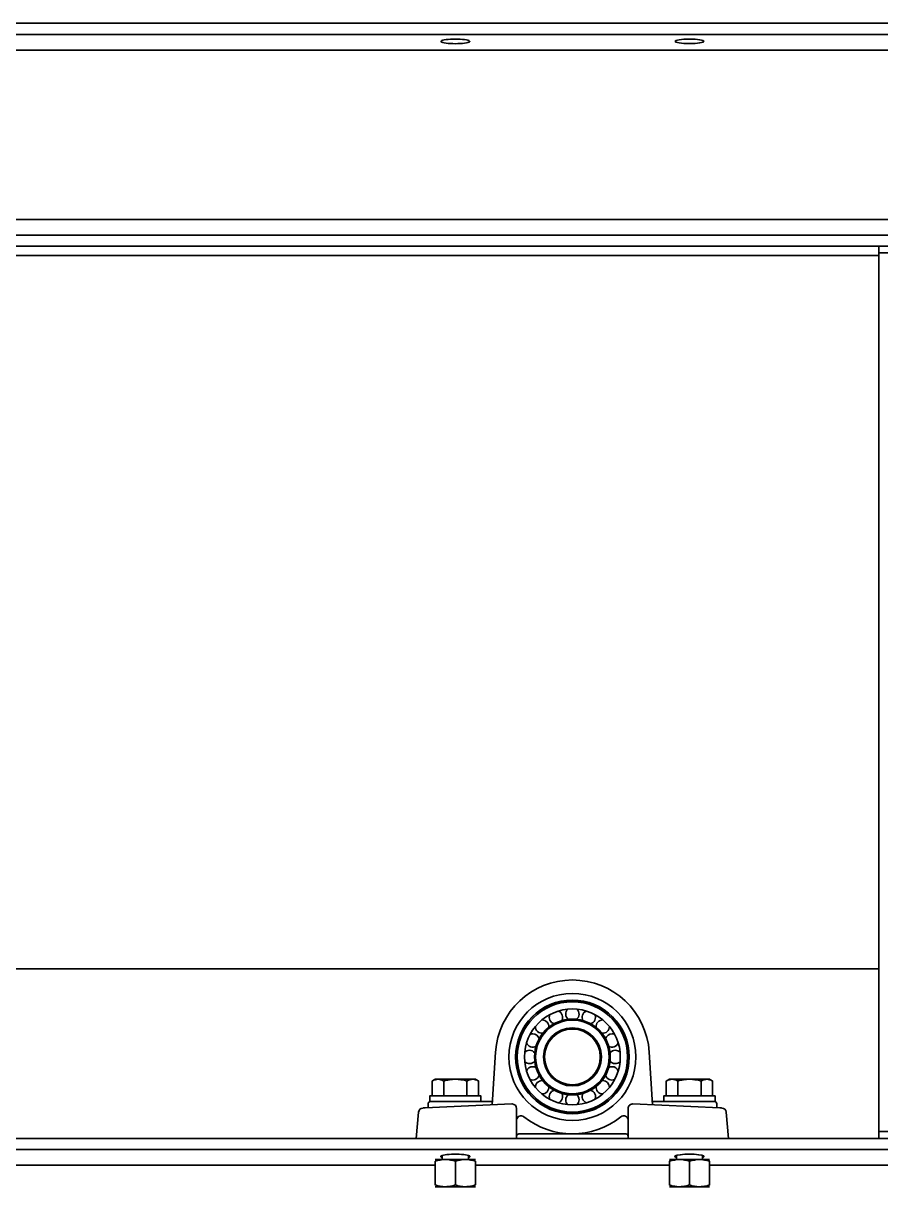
# Model space of a CAD drawing. Header units: millimetres. Extents: x -8400 to 8400, y -5940 to 5940.
# Drawn here: x -3105 to -2721, y 3919 to 4441 of the extents above; entities that cross this region are included whole.
import ezdxf

# ---------------------------------------------------------------- set-up
doc = ezdxf.new("R2010")
doc.units = ezdxf.units.MM
doc.layers.add('粗实线层', color=7, linetype='Continuous', lineweight=35)

msp = doc.modelspace()

# ---------------------------------------------------------------- linework, layer by layer
at = {"layer": '粗实线层', "linetype": 'Continuous', "lineweight": 35}
for points in [[(-1771.342, 4438.337), (-1771.342, 4440.77), (-5571.342, 4440.77), (-5571.342, 4438.337)], [(-1771.342, 4435.771), (-5571.342, 4435.771)], [(-5528.295, 4428.77), (-1814.389, 4428.77)], [(-2704.895, 4352.771), (-3642.842, 4352.771)], [(-5571.342, 4345.771), (-1771.342, 4345.771)], [(-5571.342, 4343.204), (-5571.342, 4340.771), (-1771.342, 4340.771), (-1771.342, 4343.204)], [(-2721.333, 4336.707), (-3611.342, 4336.707), (-3611.342, 4315.767)], [(-2721.342, 3943.771), (-2721.342, 3943.872), (-2721.342, 3944.173), (-2721.342, 3944.649), (-2721.342, 3945.271), (-2721.342, 3945.994), (-2721.342, 3946.77), (-2721.342, 4334.77), (-2721.342, 4335.547), (-2721.342, 4336.271), (-2721.342, 4336.892), (-2721.342, 4337.369), (-2721.342, 4337.668), (-2721.342, 4337.77)], [(-3591.326, 4016.707), (-2721.333, 4016.707)], [(-2921.734, 3959.771), (-2921.734, 3966.466), (-2921.094, 3966.8), (-2920.449, 3967.054), (-2920.123, 3967.147), (-2919.796, 3967.215), (-2919.467, 3967.256), (-2919.136, 3967.27), (-2919.053, 3967.269), (-2918.97, 3967.267), (-2918.929, 3967.265), (-2918.888, 3967.263), (-2918.846, 3967.259), (-2918.805, 3967.256), (-2918.64, 3967.239), (-2918.475, 3967.215), (-2918.148, 3967.146), (-2917.822, 3967.053), (-2917.177, 3966.799), (-2916.538, 3966.466), (-2916.538, 3959.771)], [(-2900.95, 3966.466), (-2902.342, 3967.27), (-2902.479, 3967.27), (-2902.885, 3967.27), (-2903.548, 3967.27), (-2904.448, 3967.27), (-2905.557, 3967.27), (-2906.842, 3967.27), (-2908.264, 3967.27), (-2909.779, 3967.27), (-2911.342, 3967.27), (-2912.905, 3967.27), (-2914.42, 3967.27), (-2915.842, 3967.27), (-2917.127, 3967.27), (-2918.236, 3967.27), (-2919.136, 3967.27), (-2919.799, 3967.27), (-2920.205, 3967.27), (-2920.342, 3967.27), (-2921.734, 3966.466)], [(-2916.538, 3966.466), (-2915.901, 3966.642), (-2915.258, 3966.8), (-2915.096, 3966.837), (-2914.934, 3966.872), (-2914.772, 3966.906), (-2914.61, 3966.939), (-2914.285, 3967), (-2913.96, 3967.055), (-2913.308, 3967.148), (-2912.655, 3967.215), (-2911.999, 3967.257), (-2911.342, 3967.27), (-2910.682, 3967.256), (-2910.02, 3967.215), (-2909.937, 3967.207), (-2909.854, 3967.2), (-2909.771, 3967.192), (-2909.689, 3967.184), (-2909.524, 3967.166), (-2909.359, 3967.146), (-2909.031, 3967.102), (-2908.705, 3967.052), (-2908.057, 3966.935), (-2907.415, 3966.797), (-2906.778, 3966.64), (-2906.146, 3966.466), (-2906.146, 3959.771)], [(-2906.146, 3966.466), (-2905.506, 3966.8), (-2904.86, 3967.054), (-2904.535, 3967.147), (-2904.208, 3967.215), (-2903.879, 3967.256), (-2903.548, 3967.27), (-2903.465, 3967.269), (-2903.382, 3967.267), (-2903.341, 3967.265), (-2903.299, 3967.263), (-2903.258, 3967.259), (-2903.216, 3967.256), (-2903.051, 3967.239), (-2902.887, 3967.215), (-2902.559, 3967.146), (-2902.234, 3967.053), (-2901.588, 3966.799), (-2900.95, 3966.466), (-2900.95, 3959.771)], [(-2816.734, 3966.466), (-2815.342, 3967.27), (-2815.205, 3967.27), (-2814.799, 3967.27), (-2814.136, 3967.27), (-2814.467, 3967.256), (-2814.796, 3967.215), (-2815.123, 3967.147), (-2815.449, 3967.054), (-2816.094, 3966.8), (-2816.734, 3966.466), (-2816.734, 3959.771)], [(-2795.95, 3959.771), (-2795.95, 3966.466), (-2796.588, 3966.799), (-2797.234, 3967.053), (-2797.559, 3967.146), (-2797.887, 3967.215), (-2798.051, 3967.239), (-2798.216, 3967.256), (-2798.258, 3967.259), (-2798.299, 3967.263), (-2798.341, 3967.265), (-2798.382, 3967.267), (-2798.465, 3967.269), (-2798.548, 3967.27), (-2799.448, 3967.27), (-2800.557, 3967.27), (-2801.842, 3967.27), (-2803.264, 3967.27), (-2804.779, 3967.27), (-2806.342, 3967.27), (-2807.905, 3967.27), (-2809.42, 3967.27), (-2810.842, 3967.27), (-2812.127, 3967.27), (-2813.236, 3967.27), (-2814.136, 3967.27), (-2814.053, 3967.269), (-2813.971, 3967.267), (-2813.929, 3967.265), (-2813.888, 3967.263), (-2813.846, 3967.259), (-2813.805, 3967.256), (-2813.64, 3967.239), (-2813.475, 3967.215), (-2813.147, 3967.146), (-2812.822, 3967.053), (-2812.177, 3966.799), (-2811.538, 3966.466), (-2811.538, 3959.771)], [(-2811.538, 3966.466), (-2810.901, 3966.642), (-2810.258, 3966.8), (-2810.096, 3966.837), (-2809.934, 3966.872), (-2809.772, 3966.906), (-2809.61, 3966.939), (-2809.285, 3967), (-2808.96, 3967.055), (-2808.308, 3967.148), (-2807.655, 3967.215), (-2806.999, 3967.257), (-2806.342, 3967.27), (-2805.682, 3967.256), (-2805.02, 3967.215), (-2804.937, 3967.207), (-2804.854, 3967.2), (-2804.771, 3967.192), (-2804.689, 3967.184), (-2804.524, 3967.166), (-2804.359, 3967.146), (-2804.031, 3967.102), (-2803.705, 3967.052), (-2803.057, 3966.935), (-2802.415, 3966.797), (-2801.778, 3966.64), (-2801.146, 3966.466)], [(-2795.95, 3966.466), (-2797.342, 3967.27), (-2797.479, 3967.27), (-2797.885, 3967.27), (-2798.548, 3967.27), (-2798.879, 3967.256), (-2799.207, 3967.215), (-2799.535, 3967.147), (-2799.86, 3967.054), (-2800.506, 3966.8), (-2801.146, 3966.466), (-2801.146, 3959.771)], [(-2894.661, 3957.27), (-2903.154, 3957.27), (-2904.352, 3957.27), (-2905.684, 3957.27), (-2907.126, 3957.27), (-2908.649, 3957.27), (-2910.224, 3957.27), (-2911.821, 3957.27), (-2913.409, 3957.27), (-2914.956, 3957.27), (-2916.434, 3957.27), (-2917.814, 3957.27), (-2919.068, 3957.27), (-2920.174, 3957.27), (-2921.109, 3957.27), (-2921.856, 3957.27), (-2922.4, 3957.27), (-2922.731, 3957.27), (-2922.842, 3957.27), (-2922.842, 3959.771), (-2922.735, 3959.771), (-2922.415, 3959.771), (-2921.89, 3959.771), (-2921.168, 3959.771), (-2920.263, 3959.771), (-2919.191, 3959.771), (-2917.974, 3959.771), (-2916.633, 3959.771), (-2915.193, 3959.771), (-2913.682, 3959.771), (-2912.127, 3959.771), (-2910.557, 3959.771), (-2909.002, 3959.771), (-2907.491, 3959.771), (-2906.051, 3959.771), (-2904.71, 3959.771), (-2903.493, 3959.771), (-2902.421, 3959.771), (-2901.516, 3959.771), (-2900.794, 3959.771), (-2900.268, 3959.771), (-2899.949, 3959.771), (-2899.842, 3959.771), (-2899.842, 3957.27)], [(-2861.842, 3960.537), (-2861.842, 3960.535)], [(-2861.681, 3960.509), (-2861.442, 3960.271), (-2861.337, 3960.271), (-2861.029, 3960.271), (-2860.545, 3960.271), (-2859.922, 3960.271), (-2859.212, 3960.271), (-2858.472, 3960.271), (-2857.762, 3960.271), (-2857.139, 3960.271), (-2856.655, 3960.271), (-2856.347, 3960.271), (-2856.242, 3960.271), (-2856.003, 3960.509)], [(-2855.842, 3960.535), (-2855.842, 3960.536), (-2855.842, 3960.537)], [(-2823.023, 3957.27), (-2814.53, 3957.27), (-2813.332, 3957.27), (-2811.999, 3957.27), (-2810.558, 3957.27), (-2809.034, 3957.27), (-2807.459, 3957.27), (-2805.863, 3957.27), (-2804.275, 3957.27), (-2802.727, 3957.27), (-2801.25, 3957.27), (-2799.87, 3957.27), (-2798.615, 3957.27), (-2797.51, 3957.27), (-2796.574, 3957.27), (-2795.827, 3957.27), (-2795.283, 3957.27), (-2794.953, 3957.27), (-2794.842, 3957.27), (-2794.842, 3959.771), (-2794.949, 3959.771), (-2795.268, 3959.771), (-2795.794, 3959.771), (-2796.516, 3959.771), (-2797.421, 3959.771), (-2798.492, 3959.771), (-2799.71, 3959.771), (-2801.051, 3959.771), (-2802.491, 3959.771), (-2804.002, 3959.771), (-2805.557, 3959.771), (-2807.127, 3959.771), (-2808.682, 3959.771), (-2810.193, 3959.771), (-2811.633, 3959.771), (-2812.974, 3959.771), (-2814.191, 3959.771), (-2815.262, 3959.771), (-2816.168, 3959.771), (-2816.89, 3959.771), (-2817.415, 3959.771), (-2817.735, 3959.771), (-2817.842, 3959.771), (-2817.842, 3957.27)], [(-2924.901, 3954.413), (-2885.932, 3956.168)], [(-2894.661, 3957.27), (-2913.995, 3957.27)], [(-2927.812, 3952.545), (-2928.842, 3940.771)], [(-2883.842, 3940.771), (-2883.842, 3954.17)], [(-2788.842, 3940.771), (-2789.872, 3952.545)], [(-1771.342, 3938.337), (-1771.342, 3940.771), (-5571.342, 3940.771), (-5571.342, 3938.337)], [(-1771.342, 3935.77), (-5571.342, 3935.77)], [(-2917.192, 3932.195), (-2917.598, 3932.362), (-2917.81, 3932.538), (-2917.823, 3932.716), (-2917.636, 3932.893), (-2917.255, 3933.061), (-2916.692, 3933.216), (-2915.964, 3933.354), (-2915.094, 3933.47), (-2914.107, 3933.56), (-2913.036, 3933.621), (-2911.912, 3933.652), (-2910.771, 3933.652), (-2909.648, 3933.621), (-2908.576, 3933.56), (-2907.59, 3933.47), (-2906.72, 3933.354), (-2905.992, 3933.216), (-2905.428, 3933.061), (-2905.048, 3932.893), (-2904.861, 3932.716), (-2904.874, 3932.538), (-2905.086, 3932.362), (-2905.491, 3932.195)], [(-3122.361, 3928.771), (-2920.367, 3928.771)], [(-2911.342, 3930.467), (-2912.451, 3930.8), (-2913.569, 3931.054), (-2914.132, 3931.147), (-2914.699, 3931.215), (-2915.269, 3931.256), (-2915.842, 3931.27), (-2915.985, 3931.27), (-2916.129, 3931.267), (-2916.201, 3931.265), (-2916.272, 3931.262), (-2916.344, 3931.26), (-2916.416, 3931.256), (-2916.702, 3931.239), (-2916.987, 3931.215), (-2917.554, 3931.147), (-2918.118, 3931.053), (-2919.235, 3930.799), (-2920.342, 3930.467), (-2920.342, 3919.874), (-2919.233, 3919.541), (-2918.115, 3919.287), (-2917.552, 3919.194), (-2916.985, 3919.126), (-2916.415, 3919.084), (-2915.842, 3919.07), (-2914.42, 3919.07), (-2912.905, 3919.07), (-2911.342, 3919.07), (-2909.779, 3919.07), (-2908.264, 3919.07), (-2906.842, 3919.07), (-2905.557, 3919.07), (-2904.448, 3919.07), (-2903.548, 3919.07), (-2902.885, 3919.07), (-2902.479, 3919.07), (-2902.342, 3919.07)], [(-2920.342, 3931.27), (-2920.205, 3931.27), (-2919.799, 3931.27), (-2919.136, 3931.27), (-2918.236, 3931.27), (-2917.127, 3931.27), (-2915.842, 3931.27), (-2914.42, 3931.27), (-2912.905, 3931.27), (-2911.342, 3931.27), (-2909.779, 3931.27), (-2908.264, 3931.27), (-2906.842, 3931.27), (-2906.985, 3931.27), (-2907.129, 3931.267), (-2907.201, 3931.265), (-2907.272, 3931.262), (-2907.344, 3931.26), (-2907.416, 3931.256), (-2907.702, 3931.239), (-2907.987, 3931.215), (-2908.554, 3931.147), (-2909.118, 3931.053), (-2910.236, 3930.799), (-2911.342, 3930.467), (-2911.342, 3919.874), (-2912.448, 3919.541), (-2913.566, 3919.287), (-2914.13, 3919.195), (-2914.697, 3919.126), (-2914.982, 3919.102), (-2915.268, 3919.084), (-2915.34, 3919.081), (-2915.412, 3919.078), (-2915.483, 3919.076), (-2915.555, 3919.074), (-2915.699, 3919.072), (-2915.842, 3919.07), (-2917.127, 3919.07), (-2918.236, 3919.07), (-2919.136, 3919.07), (-2919.799, 3919.07), (-2920.205, 3919.07), (-2920.342, 3919.07)], [(-2917.192, 3933.082), (-2917.192, 3931.27)], [(-2911.342, 3919.874), (-2910.233, 3919.541), (-2909.115, 3919.287), (-2908.552, 3919.194), (-2907.985, 3919.126), (-2907.415, 3919.084), (-2906.842, 3919.07), (-2906.698, 3919.072), (-2906.555, 3919.074), (-2906.483, 3919.076), (-2906.411, 3919.078), (-2906.34, 3919.081), (-2906.268, 3919.084), (-2905.982, 3919.102), (-2905.697, 3919.126), (-2905.13, 3919.195), (-2904.566, 3919.287), (-2903.448, 3919.541), (-2902.342, 3919.874), (-2902.342, 3930.467), (-2903.45, 3930.8), (-2904.569, 3931.054), (-2905.132, 3931.147), (-2905.699, 3931.215), (-2906.268, 3931.256), (-2906.842, 3931.27), (-2905.557, 3931.27), (-2904.448, 3931.27), (-2903.548, 3931.27), (-2902.885, 3931.27), (-2902.479, 3931.27), (-2902.342, 3931.27)], [(-2905.491, 3931.27), (-2905.491, 3933.082)], [(-2902.376, 3928.771), (-2815.392, 3928.771)], [(-2815.342, 3931.27), (-2815.205, 3931.27), (-2814.799, 3931.27), (-2814.136, 3931.27), (-2813.236, 3931.27), (-2812.127, 3931.27), (-2810.842, 3931.27), (-2810.985, 3931.27), (-2811.129, 3931.267), (-2811.201, 3931.265), (-2811.272, 3931.262), (-2811.344, 3931.26), (-2811.416, 3931.256), (-2811.702, 3931.239), (-2811.987, 3931.215), (-2812.554, 3931.147), (-2813.118, 3931.053), (-2814.235, 3930.799), (-2815.342, 3930.467), (-2815.342, 3919.874), (-2814.233, 3919.541), (-2813.115, 3919.287), (-2812.551, 3919.194), (-2811.985, 3919.126), (-2811.415, 3919.084), (-2810.842, 3919.07), (-2810.699, 3919.072), (-2810.555, 3919.074), (-2810.483, 3919.076), (-2810.411, 3919.078), (-2810.34, 3919.081), (-2810.268, 3919.084), (-2809.982, 3919.102), (-2809.697, 3919.126), (-2809.13, 3919.195), (-2808.566, 3919.287), (-2807.448, 3919.541), (-2806.342, 3919.874)], [(-2812.192, 3933.082), (-2812.192, 3931.27)], [(-2806.342, 3930.467), (-2807.451, 3930.8), (-2808.569, 3931.054), (-2809.132, 3931.147), (-2809.699, 3931.215), (-2810.269, 3931.256), (-2810.842, 3931.27), (-2809.42, 3931.27), (-2807.905, 3931.27), (-2806.342, 3931.27), (-2804.779, 3931.27), (-2803.264, 3931.27), (-2801.842, 3931.27), (-2800.557, 3931.27), (-2799.448, 3931.27), (-2798.548, 3931.27), (-2797.885, 3931.27), (-2797.479, 3931.27), (-2797.342, 3931.27)], [(-2800.491, 3931.27), (-2800.491, 3933.082)], [(-2797.342, 3928.771), (-2705.608, 3928.771)], [(-2797.342, 3919.07), (-2797.479, 3919.07), (-2797.885, 3919.07), (-2798.548, 3919.07), (-2799.448, 3919.07), (-2800.557, 3919.07), (-2801.842, 3919.07), (-2803.264, 3919.07), (-2804.779, 3919.07), (-2806.342, 3919.07), (-2807.905, 3919.07), (-2809.42, 3919.07), (-2810.842, 3919.07), (-2812.127, 3919.07), (-2813.236, 3919.07), (-2814.136, 3919.07), (-2814.799, 3919.07), (-2815.205, 3919.07), (-2815.342, 3919.07)]]:
    msp.add_lwpolyline(points, dxfattribs=at)
for points in [[(-2911.342, 4431.62), (-2912.471, 4431.636), (-2913.565, 4431.682), (-2914.592, 4431.757), (-2915.52, 4431.859), (-2916.321, 4431.984), (-2916.971, 4432.13), (-2917.45, 4432.291), (-2917.743, 4432.462), (-2917.842, 4432.639), (-2917.743, 4432.815), (-2917.45, 4432.986), (-2916.971, 4433.147), (-2916.321, 4433.293), (-2915.52, 4433.418), (-2914.592, 4433.52), (-2913.565, 4433.595), (-2912.471, 4433.641), (-2911.342, 4433.657), (-2910.213, 4433.641), (-2909.119, 4433.595), (-2908.092, 4433.52), (-2907.164, 4433.418), (-2906.363, 4433.293), (-2905.713, 4433.147), (-2905.234, 4432.986), (-2904.941, 4432.815), (-2904.842, 4432.639), (-2904.941, 4432.462), (-2905.234, 4432.291), (-2905.713, 4432.13), (-2906.363, 4431.984), (-2907.164, 4431.859), (-2908.092, 4431.757), (-2909.119, 4431.682), (-2910.213, 4431.636)], [(-2721.342, 4340.771), (-2721.342, 4337.77), (-2671.342, 4337.77), (-2671.342, 4340.771)], [(-2671.342, 3940.771), (-2671.342, 3943.771), (-2721.342, 3943.771), (-2721.342, 3940.771)], [(-2806.342, 3930.467), (-2806.342, 3919.874), (-2805.233, 3919.541), (-2804.115, 3919.287), (-2803.552, 3919.194), (-2802.985, 3919.126), (-2802.415, 3919.084), (-2801.842, 3919.07), (-2801.699, 3919.072), (-2801.555, 3919.074), (-2801.483, 3919.076), (-2801.411, 3919.078), (-2801.34, 3919.081), (-2801.268, 3919.084), (-2800.982, 3919.102), (-2800.697, 3919.126), (-2800.13, 3919.195), (-2799.566, 3919.287), (-2798.448, 3919.541), (-2797.342, 3919.874), (-2797.342, 3930.467), (-2798.45, 3930.8), (-2799.569, 3931.054), (-2800.132, 3931.147), (-2800.699, 3931.215), (-2801.269, 3931.256), (-2801.842, 3931.27), (-2801.985, 3931.27), (-2802.129, 3931.267), (-2802.201, 3931.265), (-2802.272, 3931.262), (-2802.344, 3931.26), (-2802.416, 3931.256), (-2802.702, 3931.239), (-2802.987, 3931.215), (-2803.554, 3931.147), (-2804.118, 3931.053), (-2805.235, 3930.799)]]:
    msp.add_lwpolyline(points, close=True, dxfattribs=at)
for points in [[(-2894.755, 3955.771), (-2893.274, 3979.426, -0.9393647), (-2824.409, 3979.426), (-2822.929, 3955.771)], [(-2822.929, 3955.771), (-2824.409, 3979.426, 0.9393647), (-2893.275, 3979.426)], [(-2873.741, 3985.457, 0.3352647), (-2876.627, 3987.637, 0.1016788), (-2877.809, 3987.394)], [(-2839.875, 3987.394, 0.1016788), (-2841.057, 3987.637, 0.3352514), (-2843.943, 3985.457)], [(-2875.74, 3979.133, 0.2292004), (-2878.092, 3980.271, 0.2021512), (-2880.24, 3979.365)], [(-2837.444, 3979.365, 0.2021559), (-2839.592, 3980.271, 0.2291871), (-2841.944, 3979.133)], [(-2875.166, 3972.524, 0.127855), (-2876.627, 3972.904, 0.3067853), (-2879.412, 3971.017)], [(-2838.272, 3971.017, 0.3067853), (-2841.057, 3972.904, 0.127855), (-2842.518, 3972.524)], [(-2872.107, 3966.638, 0.0288333), (-2872.454, 3966.659, 0.4142178), (-2875.454, 3963.659)], [(-2842.23, 3963.621, 0.414194), (-2845.23, 3966.659, 0.0288553), (-2845.577, 3966.638)], [(-2928.842, 3940.771), (-2927.812, 3952.545, -0.3760325), (-2925.909, 3954.368), (-2925.774, 3954.374), (-2925.405, 3954.391), (-2924.901, 3954.413), (-2885.932, 3956.168, -0.010583), (-2885.842, 3956.17, -0.4142105), (-2883.842, 3954.17), (-2883.842, 3940.771)], [(-2922.57, 3957.271, 0.4142324), (-2923.57, 3956.271), (-2923.57, 3954.474)], [(-2833.842, 3940.771), (-2833.842, 3954.169, -0.4276116), (-2831.752, 3956.168), (-2792.782, 3954.413), (-2792.278, 3954.391), (-2791.909, 3954.374), (-2791.774, 3954.368, -0.3759908), (-2789.872, 3952.545), (-2788.842, 3940.771)], [(-2794.114, 3954.474), (-2794.114, 3956.271, 0.4142105), (-2795.114, 3957.271)], [(-2833.842, 3948.929, 0.631284), (-2837.102, 3950.482, -0.3547133), (-2880.582, 3950.482, 0.6312878), (-2883.842, 3948.928)], [(-2833.842, 3948.929, 0.631284), (-2837.102, 3950.482, -0.3547133), (-2880.582, 3950.482, 0.6312878), (-2883.842, 3948.928)], [(-2833.842, 3941.77, 0.4142147), (-2834.842, 3942.77), (-2858.842, 3942.77), (-2882.842, 3942.77, 0.4142324), (-2883.842, 3941.77)]]:
    msp.add_lwpolyline(points, format="xyb", dxfattribs=at)
for radius in [28.5, 25.5, 25.341, 24.739, 21.5, 17, 16.5, 13, 12.5]:
    msp.add_circle((-2858.842, 3977.271), radius, dxfattribs=at)
for centre, radius, start, end in [((-2866.209, 3995.055), 3, 156.78507, 254.14648), ((-2866.209, 3995.055), 3, 330.86319, 68.21396), ((-2858.842, 3996.52), 3, 134.28597, 231.63046), ((-2858.842, 3996.52), 3, 308.36099, 45.69861), ((-2851.475, 3995.055), 3, 111.78382, 209.16502), ((-2851.475, 3995.055), 3, 285.8631, 23.21036), ((-2872.447, 3989.411), 4.471, 90.08047, 90.56329), ((-2872.454, 3990.882), 3, 353.36256, 90.01097), ((-2845.23, 3990.882), 3, 90.00016, 186.64754), ((-2845.236, 3989.386), 4.496, 89.43829, 89.91975), ((-2872.454, 3990.882), 3, 179.28736, 276.63747), ((-2845.23, 3990.882), 3, 263.36809, 0.70432), ((-2876.627, 3984.637), 3, 201.7855, 299.13512), ((-2841.057, 3984.637), 3, 240.86645, 338.23587), ((-2878.092, 3977.271), 3, 224.28412, 321.6258), ((-2839.592, 3977.271), 3, 218.36844, 315.69436), ((-2876.627, 3969.904), 3, 246.78874, 344.13783), ((-2845.236, 3962.162), 4.496, 89.43829, 89.91975), ((-2841.057, 3969.904), 3, 195.86947, 293.19375), ((-2873.212, 3963.652), 2.242, 179.84043, 180.80334), ((-2872.454, 3963.659), 3, 269.99987, 6.62747), ((-2866.209, 3959.486), 3, 105.86871, 203.20413), ((-2866.209, 3959.486), 3, 291.77982, 29.14107), ((-2858.842, 3958.02), 3, 131.41016, 225.74174), ((-2858.842, 3958.02), 3, 314.28026, 48.59358), ((-2851.475, 3959.486), 3, 150.86821, 248.21396), ((-2851.475, 3959.486), 3, 336.77874, 74.10902), ((-2845.23, 3963.658), 3, 173.36666, 270.01249)]:
    msp.add_arc(centre, radius, start, end, dxfattribs=at)
msp.add_ellipse((-2806.342, 4432.639), major_axis=(-6.445, 0), ratio=0.1566313, dxfattribs=at)
msp.add_ellipse((-2806.342, 3932.638), major_axis=(-6.528, 0), ratio=0.1565653, start_param=2.6907897, end_param=6.7339868, dxfattribs=at)

doc.saveas('drawing.dxf')
